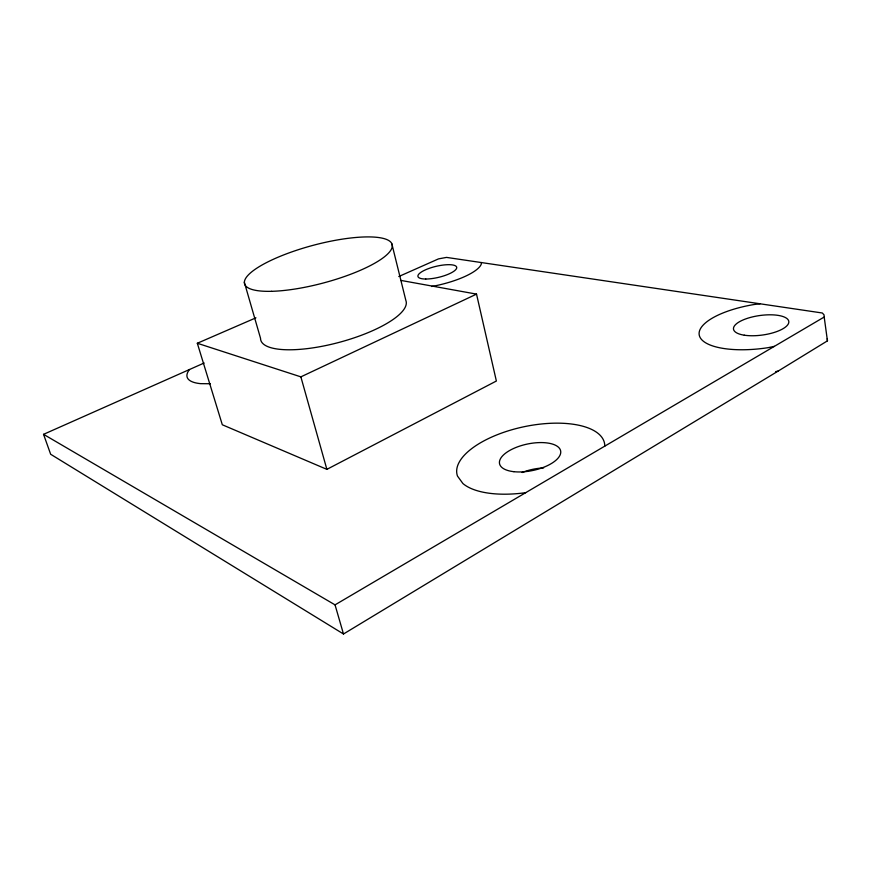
<?xml version="1.0" encoding="UTF-8"?>
<svg xmlns="http://www.w3.org/2000/svg" width="871" height="871" viewBox="0 0 871 871"><rect width="100%" height="100%" fill="white"/><g stroke="black" fill="none" stroke-linecap="round" stroke-linejoin="round"><path stroke-width="1.31" d="M204.152 363L43.55 434.335L50.66 454.259L343.49 634.001L778.097 371.111L827.45 340.844L827.298 338.601M43.55 434.335L335.041 604.866L824.195 317.033L824.053 314.888L822.333 313.005L446.529 257.402L438.516 258.883L398.776 276.532M255.932 317.828L197.325 343.261L222.312 424.765L326.875 469.36L496.372 381.019L476.524 294.115L400.682 280.375M197.325 343.261L300.865 376.86L476.524 294.115M774.352 346.364L768.255 347.638A63.387 22.374 -7.9 0 1 699.5 336.064A63.387 22.374 -7.9 0 1 754.319 304.48L760.045 303.794M775.669 371.612L778.097 371.111M210.314 383.752L200.624 383.654A54.231 16.691 -16.5 0 1 189.508 369.5M335.041 604.866L343.49 634.001M244.316 282.193L260.527 338.264A75.222 22.504 -15 0 0 337.589 342.782A75.222 22.504 -15 0 0 405.853 300.441L391.874 243.945M300.865 376.86L326.875 469.36M824.195 317.033L827.45 340.844M481.206 262.541L481.38 263.761A45.259 12.825 -13.4 0 1 431.602 286.494M525.681 492.681A75.385 32.641 -11.9 0 1 462.926 483.547L457.493 476.078A75.385 32.641 -11.9 0 1 525.104 426.507A75.385 32.641 -11.9 0 1 604.801 446.126M522.121 472.507A30.997 14.012 -11.7 0 1 543.635 467.934M744.28 335.193A27.905 9.842 -7.9 0 0 788.593 323.239A27.905 9.842 -7.9 0 0 750.639 317.371A27.905 9.842 -7.9 0 0 744.28 335.193M271.545 291.317A76.354 19.51 -14.9 0 0 391.308 249.367A76.354 19.51 -14.9 0 0 292.003 251.828A76.354 19.51 -14.9 0 0 271.545 291.317M425.799 279.025A19.935 5.651 -13.4 0 0 456.622 268.257A19.935 5.651 -13.4 0 0 429.501 268.246A19.935 5.651 -13.4 0 0 425.799 279.025M513.912 471.69A31.214 13.501 -11.9 0 0 560.739 452.517A31.214 13.501 -11.9 0 0 515.599 447.618A31.214 13.501 -11.9 0 0 513.912 471.69"/></g></svg>
